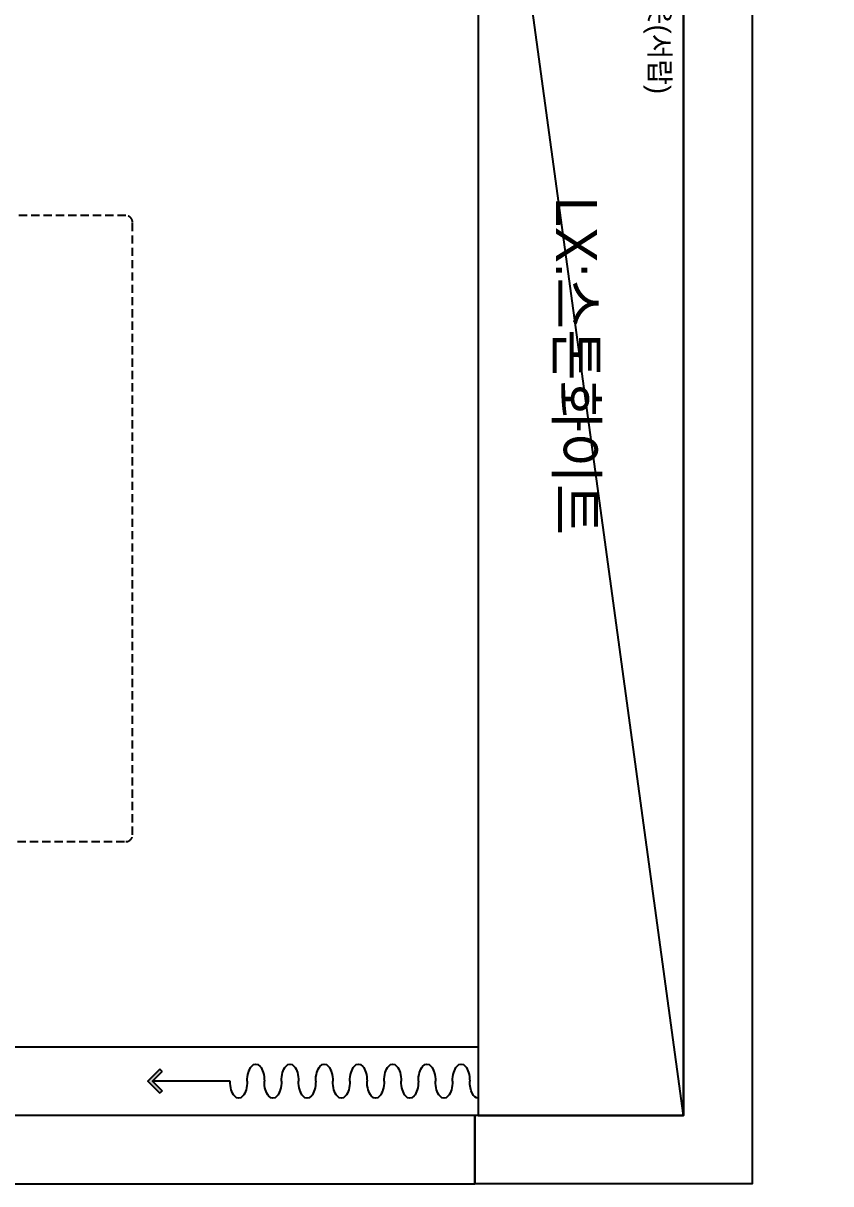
# Model space of a CAD drawing. Header units: millimetres. Extents: x 204923 to 257123, y 77248 to 107783.
# Drawn here: x 220973 to 223332, y 93259 to 96652 of the extents above; entities that cross this region are included whole.
import ezdxf

# ---------------------------------------------------------------- set-up
doc = ezdxf.new("R2010")
doc.units = ezdxf.units.MM
doc.header["$LTSCALE"] = 30
doc.linetypes.add('DH-HID2', pattern=[1.2, 0.8, -0.4])
for name, color, linetype in [('0-ELC TEXT', 7, 'Continuous'), ('01. F-소품', 3, 'Continuous'), ('04-WIN', 4, 'Continuous'), ('06-FUR', 6, 'Continuous'), ('2-con', 2, 'Continuous'), ('CEIL-LIGHT', 7, 'Continuous'), ('FU-FURM', 251, 'DH-HID2'), ('설비', 140, 'Continuous')]:
    doc.layers.add(name, color=color, linetype=linetype)
doc.styles.add('코레일둥고', font='Korail_Round_Gothic_Medium.ttf')

# ---------------------------------------------------------------- blocks, each defined once
blk = doc.blocks.new('cdr')
at = {"layer": '04-WIN'}
blk.add_lwpolyline([(218992.1, 93259.4), (222292.1, 93259.4), (222292.1, 93459.4), (218992.1, 93459.4)], close=True, dxfattribs=at)
at = {"layer": '2-con'}
for p, q in [((222902.1, 97852.4), (222902.1, 93459.4)), ((222902.1, 93459.4), (222292.1, 93459.4)), ((222292.1, 93459.4), (222292.1, 93259.4))]:
    blk.add_line(p, q, dxfattribs=at)
blk.add_lwpolyline([(221017.1, 103736.5), (223332.1, 103736.5), (223332.1, 101817.4), (223102.1, 101817.4), (223102.1, 93259.4), (222292.1, 93259.4)], dxfattribs=at)
blk = doc.blocks.new('F-701-3')
at = {"layer": 'FU-FURM'}
for p, q in [((-915, -506.5), (526, -1074)), ((664, -1008), (-915, -506.5)), ((-915, -506.5), (915, -738)), ((915, -738), (664, -1008)), ((526, -1074), (610, -978))]:
    blk.add_line(p, q, dxfattribs=at)
for points in [[(-895, -2300), (895, -2300, 0.414214), (915, -2280), (915, -20, 0.414214), (895, 0), (-895, 0, 0.414214), (-915, -20), (-915, -2280, 0.414214)], [(-120, -360), (-680, -360, -0.414214), (-700, -340), (-700, -80, -0.414214), (-680, -60), (-120, -60, -0.414214), (-100, -80), (-100, -340, -0.414214)], [(120, -360), (680, -360, 0.414214), (700, -340), (700, -80, 0.414214), (680, -60), (120, -60, 0.414214), (100, -80), (100, -340, 0.414214)]]:
    blk.add_lwpolyline(points, format="xyb", close=True, dxfattribs=at)
blk = doc.blocks.new('FFSFDF')
at = {"layer": '01. F-소품'}
blk.add_hatch(color=8, dxfattribs=at).paths.add_polyline_path([(1567672.9, 1746751.1), (1567679.9, 1746744.1), (1567715.3, 1746779.4), (1567679.9, 1746814.8), (1567672.9, 1746807.7), (1567701.2, 1746779.4)])
at = {"layer": '01. F-소품', "color": 8}
for p, q in [((1567672.9, 1746807.7), (1567679.9, 1746814.8)), ((1567474.8, 1746779.4), (1567701.2, 1746779.4)), ((1567672.9, 1746751.1), (1567679.9, 1746744.1))]:
    blk.add_line(p, q, dxfattribs=at)
for points in [[(1567672.9, 1746807.7), (1567701.2, 1746779.4), (1567672.9, 1746751.1)], [(1567679.9, 1746814.8), (1567715.3, 1746779.4), (1567679.9, 1746744.1)]]:
    blk.add_lwpolyline(points, dxfattribs=at)
for centre, start_param, end_param in [((1566799.8, 1746779.4), 1.570796, 4.712389), ((1566899.8, 1746779.4), 1.570796, 4.712389), ((1566999.8, 1746779.4), 1.570796, 4.712389), ((1567099.8, 1746779.4), 1.570796, 4.712389), ((1567199.8, 1746779.4), 1.570796, 4.712389), ((1567299.8, 1746779.4), 1.570796, 4.712389), ((1567399.8, 1746779.4), 1.570796, 4.712389), ((1566749.8, 1746779.4), 6.283185, 7.853982), ((1566849.8, 1746779.4), 4.712389, 7.853982), ((1566949.8, 1746779.4), 4.712389, 7.853982), ((1567049.8, 1746779.4), 4.712389, 7.853982), ((1567149.8, 1746779.4), 4.712389, 7.853982), ((1567249.8, 1746779.4), 4.712389, 7.853982), ((1567349.8, 1746779.4), 4.712389, 7.853982), ((1567449.8, 1746779.4), 4.712389, 7.853982)]:
    blk.add_ellipse(centre, major_axis=(0, -50), ratio=0.5, start_param=start_param, end_param=end_param, dxfattribs=at)

msp = doc.modelspace()

# ---------------------------------------------------------------- linework, layer by layer
at = {"layer": '06-FUR'}
msp.add_lwpolyline([(222902.1, 93459.4), (222902.1, 97852.4), (222302.1, 97852.4), (222302.1, 93459.4), (222902.1, 93459.4), (222302.1, 97852.4)], dxfattribs=at)
at = {"layer": 'CEIL-LIGHT'}
msp.add_line((218992.1, 93659.4), (222302.1, 93659.4), dxfattribs=at)

# ---------------------------------------------------------------- block references
msp.add_blockref('cdr', (0, 0))
at = {"color": 0, "xscale": -1}
msp.add_blockref('FFSFDF', (1789051.9, -1653220.1), dxfattribs=at)
at = {"layer": 'FU-FURM', "rotation": 89.99999999999991}
msp.add_blockref('F-701-3', (218992.1, 95174.4), dxfattribs=at)

# ---------------------------------------------------------------- texts
at = {"layer": '0-ELC TEXT', "style": '코레일둥고'}
msp.add_text('2단+2단+긴옷(서랍)+긴옷(서랍)', height=60, rotation=270, dxfattribs=at).set_placement((222802.9, 97527))
at = {"layer": '설비', "color": 140, "style": '코레일둥고'}
msp.add_text('LX:스톤화이트', height=120, rotation=270, dxfattribs=at).set_placement((222529.1, 96143.6))

doc.saveas('drawing.dxf')
